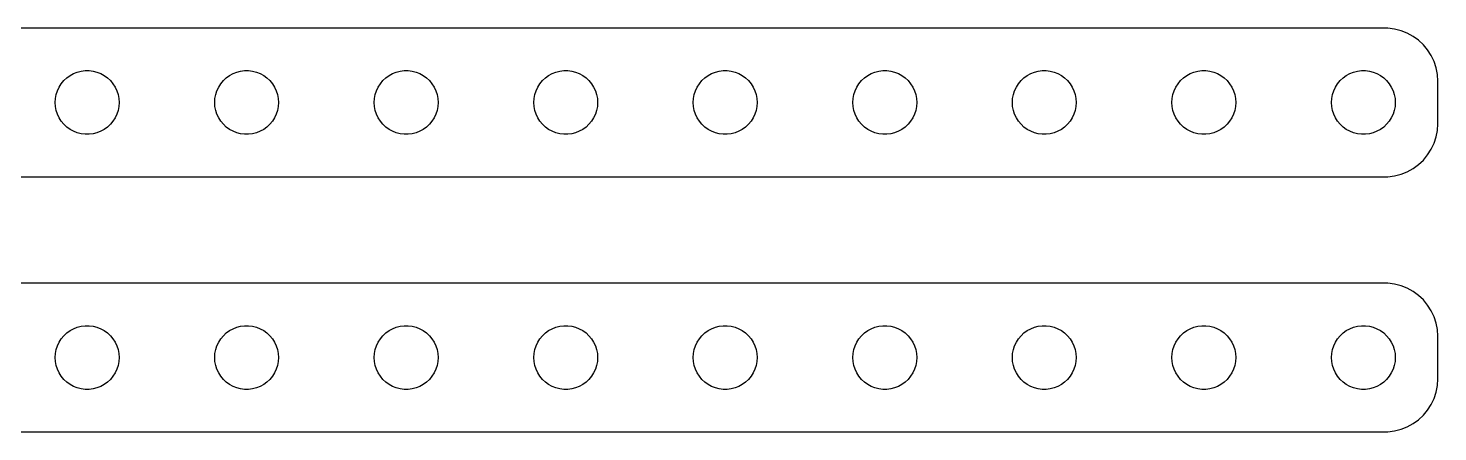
# Model space of a CAD drawing. Header units: metres. Extents: x -127 to 127, y 41 to 79.
# Drawn here: x -5.5 to 127, y 41 to 79 of the extents above; entities that cross this region are included whole.
import ezdxf

# ---------------------------------------------------------------- set-up
doc = ezdxf.new("R2010")
doc.units = ezdxf.units.M

msp = doc.modelspace()

# ---------------------------------------------------------------- linework, layer by layer
for p, q in [((122.314, 78.9901), (-122.314, 78.9901)), ((122.937, 78.9114), (122.314, 78.9901)), ((123.545, 78.7553), (122.937, 78.9114)), ((124.129, 78.5241), (123.545, 78.7553)), ((124.679, 78.2216), (124.129, 78.5241)), ((125.187, 77.8526), (124.679, 78.2216)), ((125.645, 77.4227), (125.187, 77.8526)), ((126.045, 76.9389), (125.645, 77.4227)), ((126.382, 76.4088), (126.045, 76.9389)), ((126.649, 75.8406), (126.382, 76.4088)), ((126.843, 75.2434), (126.649, 75.8406)), ((-2.1869, 74.0536), (-1.91226, 74.3115)), ((-1.91226, 74.3115), (-1.60747, 74.533)), ((-1.60747, 74.533), (-1.27733, 74.7145)), ((-1.27733, 74.7145), (-0.92705, 74.8532)), ((-0.92705, 74.8532), (-0.56213, 74.9469)), ((-0.56213, 74.9469), (-0.18837, 74.9941)), ((-0.18837, 74.9941), (0.18837, 74.9941)), ((0.18837, 74.9941), (0.56213, 74.9469)), ((0.56213, 74.9469), (0.92705, 74.8532)), ((0.92705, 74.8532), (1.27733, 74.7145)), ((1.27733, 74.7145), (1.60747, 74.533)), ((1.60747, 74.533), (1.91226, 74.3115)), ((1.91226, 74.3115), (2.1869, 74.0536)), ((12.8131, 74.0536), (13.0877, 74.3115)), ((13.0877, 74.3115), (13.3925, 74.533)), ((13.3925, 74.533), (13.7227, 74.7145)), ((13.7227, 74.7145), (14.0729, 74.8532)), ((14.0729, 74.8532), (14.4379, 74.9469)), ((14.4379, 74.9469), (14.8116, 74.9941)), ((14.8116, 74.9941), (15.1884, 74.9941)), ((15.1884, 74.9941), (15.5621, 74.9469)), ((15.5621, 74.9469), (15.927, 74.8532)), ((15.927, 74.8532), (16.2773, 74.7145)), ((16.2773, 74.7145), (16.6075, 74.533)), ((16.6075, 74.533), (16.9123, 74.3115)), ((16.9123, 74.3115), (17.1869, 74.0536)), ((27.8131, 74.0536), (28.0877, 74.3115)), ((28.0877, 74.3115), (28.3925, 74.533)), ((28.3925, 74.533), (28.7227, 74.7145)), ((28.7227, 74.7145), (29.0729, 74.8532)), ((29.0729, 74.8532), (29.4379, 74.9469)), ((29.4379, 74.9469), (29.8116, 74.9941)), ((29.8116, 74.9941), (30.1884, 74.9941)), ((30.1884, 74.9941), (30.5621, 74.9469)), ((30.5621, 74.9469), (30.927, 74.8532)), ((30.927, 74.8532), (31.2773, 74.7145)), ((31.2773, 74.7145), (31.6075, 74.533)), ((31.6075, 74.533), (31.9123, 74.3115)), ((31.9123, 74.3115), (32.1869, 74.0536)), ((42.8131, 74.0536), (43.0877, 74.3115)), ((43.0877, 74.3115), (43.3925, 74.533)), ((43.3925, 74.533), (43.7227, 74.7145)), ((43.7227, 74.7145), (44.0729, 74.8532)), ((44.0729, 74.8532), (44.4379, 74.9469)), ((44.4379, 74.9469), (44.8116, 74.9941)), ((44.8116, 74.9941), (45.1884, 74.9941)), ((45.1884, 74.9941), (45.5621, 74.9469)), ((45.5621, 74.9469), (45.927, 74.8532)), ((45.927, 74.8532), (46.2773, 74.7145)), ((46.2773, 74.7145), (46.6075, 74.533)), ((46.6075, 74.533), (46.9123, 74.3115)), ((46.9123, 74.3115), (47.1869, 74.0536)), ((57.8131, 74.0536), (58.0877, 74.3115)), ((58.0877, 74.3115), (58.3925, 74.533)), ((58.3925, 74.533), (58.7227, 74.7145)), ((58.7227, 74.7145), (59.0729, 74.8532)), ((59.0729, 74.8532), (59.4379, 74.9469)), ((59.4379, 74.9469), (59.8116, 74.9941)), ((59.8116, 74.9941), (60.1884, 74.9941)), ((60.1884, 74.9941), (60.5621, 74.9469)), ((60.5621, 74.9469), (60.927, 74.8532)), ((60.927, 74.8532), (61.2773, 74.7145)), ((61.2773, 74.7145), (61.6075, 74.533)), ((61.6075, 74.533), (61.9123, 74.3115)), ((61.9123, 74.3115), (62.1869, 74.0536)), ((72.8131, 74.0536), (73.0877, 74.3115)), ((73.0877, 74.3115), (73.3925, 74.533)), ((73.3925, 74.533), (73.7227, 74.7145)), ((73.7227, 74.7145), (74.073, 74.8532)), ((74.073, 74.8532), (74.4379, 74.9469)), ((74.4379, 74.9469), (74.8116, 74.9941)), ((74.8116, 74.9941), (75.1884, 74.9941)), ((75.1884, 74.9941), (75.5621, 74.9469)), ((75.5621, 74.9469), (75.927, 74.8532)), ((75.927, 74.8532), (76.2773, 74.7145)), ((76.2773, 74.7145), (76.6075, 74.533)), ((76.6075, 74.533), (76.9123, 74.3115)), ((76.9123, 74.3115), (77.1869, 74.0536)), ((87.8131, 74.0536), (88.0877, 74.3115)), ((88.0877, 74.3115), (88.3925, 74.533)), ((88.3925, 74.533), (88.7227, 74.7145)), ((88.7227, 74.7145), (89.073, 74.8532)), ((89.073, 74.8532), (89.4379, 74.9469)), ((89.4379, 74.9469), (89.8116, 74.9941)), ((89.8116, 74.9941), (90.1884, 74.9941)), ((90.1884, 74.9941), (90.5621, 74.9469)), ((90.5621, 74.9469), (90.927, 74.8532)), ((90.927, 74.8532), (91.2773, 74.7145)), ((91.2773, 74.7145), (91.6075, 74.533)), ((91.6075, 74.533), (91.9123, 74.3115)), ((91.9123, 74.3115), (92.1869, 74.0536)), ((102.813, 74.0536), (103.088, 74.3115)), ((103.088, 74.3115), (103.393, 74.533)), ((103.393, 74.533), (103.723, 74.7145)), ((103.723, 74.7145), (104.073, 74.8532)), ((104.073, 74.8532), (104.438, 74.9469)), ((104.438, 74.9469), (104.812, 74.9941)), ((104.812, 74.9941), (105.188, 74.9941)), ((105.188, 74.9941), (105.562, 74.9469)), ((105.562, 74.9469), (105.927, 74.8532)), ((105.927, 74.8532), (106.277, 74.7145)), ((106.277, 74.7145), (106.607, 74.533)), ((106.607, 74.533), (106.912, 74.3115)), ((106.912, 74.3115), (107.187, 74.0536)), ((117.813, 74.0536), (118.088, 74.3115)), ((118.088, 74.3115), (118.393, 74.533)), ((118.393, 74.533), (118.723, 74.7145)), ((118.723, 74.7145), (119.073, 74.8532)), ((119.073, 74.8532), (119.438, 74.9469)), ((119.438, 74.9469), (119.812, 74.9941)), ((119.812, 74.9941), (120.188, 74.9941)), ((120.188, 74.9941), (120.562, 74.9469)), ((120.562, 74.9469), (120.927, 74.8532)), ((120.927, 74.8532), (121.277, 74.7145)), ((121.277, 74.7145), (121.607, 74.533)), ((121.607, 74.533), (121.912, 74.3115)), ((121.912, 74.3115), (122.187, 74.0536)), ((126.961, 74.6267), (126.843, 75.2434)), ((127, 74), (126.961, 74.6267)), ((-2.90575, 72.7461), (-2.78932, 73.1044)), ((-2.78932, 73.1044), (-2.62891, 73.4453)), ((-2.62891, 73.4453), (-2.42705, 73.7634)), ((-2.42705, 73.7634), (-2.1869, 74.0536)), ((2.1869, 74.0536), (2.42705, 73.7634)), ((2.42705, 73.7634), (2.62891, 73.4453)), ((2.62891, 73.4453), (2.78932, 73.1044)), ((2.78932, 73.1044), (2.90575, 72.7461)), ((12.0942, 72.7461), (12.2107, 73.1044)), ((12.2107, 73.1044), (12.3711, 73.4453)), ((12.3711, 73.4453), (12.5729, 73.7634)), ((12.5729, 73.7634), (12.8131, 74.0536)), ((17.1869, 74.0536), (17.427, 73.7634)), ((17.427, 73.7634), (17.6289, 73.4453)), ((17.6289, 73.4453), (17.7893, 73.1044)), ((17.7893, 73.1044), (17.9057, 72.7461)), ((27.0942, 72.7461), (27.2107, 73.1044)), ((27.2107, 73.1044), (27.3711, 73.4453)), ((27.3711, 73.4453), (27.5729, 73.7634)), ((27.5729, 73.7634), (27.8131, 74.0536)), ((32.1869, 74.0536), (32.427, 73.7634)), ((32.427, 73.7634), (32.6289, 73.4453)), ((32.6289, 73.4453), (32.7893, 73.1044)), ((32.7893, 73.1044), (32.9057, 72.7461)), ((42.0942, 72.7461), (42.2107, 73.1044)), ((42.2107, 73.1044), (42.3711, 73.4453)), ((42.3711, 73.4453), (42.5729, 73.7634)), ((42.5729, 73.7634), (42.8131, 74.0536)), ((47.1869, 74.0536), (47.427, 73.7634)), ((47.427, 73.7634), (47.6289, 73.4453)), ((47.6289, 73.4453), (47.7893, 73.1044)), ((47.7893, 73.1044), (47.9057, 72.7461)), ((57.0942, 72.7461), (57.2107, 73.1044)), ((57.2107, 73.1044), (57.3711, 73.4453)), ((57.3711, 73.4453), (57.5729, 73.7634)), ((57.5729, 73.7634), (57.8131, 74.0536)), ((62.1869, 74.0536), (62.427, 73.7634)), ((62.427, 73.7634), (62.6289, 73.4453)), ((62.6289, 73.4453), (62.7893, 73.1044)), ((62.7893, 73.1044), (62.9057, 72.7461)), ((72.0943, 72.7461), (72.2107, 73.1044)), ((72.2107, 73.1044), (72.3711, 73.4453)), ((72.3711, 73.4453), (72.573, 73.7634)), ((72.573, 73.7634), (72.8131, 74.0536)), ((77.1869, 74.0536), (77.427, 73.7634)), ((77.427, 73.7634), (77.6289, 73.4453)), ((77.6289, 73.4453), (77.7893, 73.1044)), ((77.7893, 73.1044), (77.9057, 72.7461)), ((87.0943, 72.7461), (87.2107, 73.1044)), ((87.2107, 73.1044), (87.3711, 73.4453)), ((87.3711, 73.4453), (87.573, 73.7634)), ((87.573, 73.7634), (87.8131, 74.0536)), ((92.1869, 74.0536), (92.427, 73.7634)), ((92.427, 73.7634), (92.6289, 73.4453)), ((92.6289, 73.4453), (92.7893, 73.1044)), ((92.7893, 73.1044), (92.9057, 72.7461)), ((102.094, 72.7461), (102.211, 73.1044)), ((102.211, 73.1044), (102.371, 73.4453)), ((102.371, 73.4453), (102.573, 73.7634)), ((102.573, 73.7634), (102.813, 74.0536)), ((107.187, 74.0536), (107.427, 73.7634)), ((107.427, 73.7634), (107.629, 73.4453)), ((107.629, 73.4453), (107.789, 73.1044)), ((107.789, 73.1044), (107.906, 72.7461)), ((117.094, 72.7461), (117.211, 73.1044)), ((117.211, 73.1044), (117.371, 73.4453)), ((117.371, 73.4453), (117.573, 73.7634)), ((117.573, 73.7634), (117.813, 74.0536)), ((122.187, 74.0536), (122.427, 73.7634)), ((122.427, 73.7634), (122.629, 73.4453)), ((122.629, 73.4453), (122.789, 73.1044)), ((122.789, 73.1044), (122.906, 72.7461)), ((127, 70), (127, 74)), ((-3, 72), (-2.97633, 72.376)), ((-2.97633, 71.624), (-3, 72)), ((-2.97633, 72.376), (-2.90575, 72.7461)), ((-2.90575, 71.2539), (-2.97633, 71.624)), ((2.90575, 72.7461), (2.97633, 72.376)), ((2.97633, 71.624), (2.90575, 71.2539)), ((2.97633, 72.376), (3, 72)), ((3, 72), (2.97633, 71.624)), ((12, 72), (12.0237, 72.376)), ((12.0237, 71.624), (12, 72)), ((12.0237, 72.376), (12.0942, 72.7461)), ((12.0942, 71.2539), (12.0237, 71.624)), ((17.9057, 72.7461), (17.9763, 72.376)), ((17.9763, 71.624), (17.9057, 71.2539)), ((17.9763, 72.376), (18, 72)), ((18, 72), (17.9763, 71.624)), ((27, 72), (27.0237, 72.376)), ((27.0237, 71.624), (27, 72)), ((27.0237, 72.376), (27.0942, 72.7461)), ((27.0942, 71.2539), (27.0237, 71.624)), ((32.9057, 72.7461), (32.9763, 72.376)), ((32.9763, 71.624), (32.9057, 71.2539)), ((32.9763, 72.376), (33, 72)), ((33, 72), (32.9763, 71.624)), ((42, 72), (42.0237, 72.376)), ((42.0237, 71.624), (42, 72)), ((42.0237, 72.376), (42.0942, 72.7461)), ((42.0942, 71.2539), (42.0237, 71.624)), ((47.9057, 72.7461), (47.9763, 72.376)), ((47.9763, 71.624), (47.9057, 71.2539)), ((47.9763, 72.376), (48, 72)), ((48, 72), (47.9763, 71.624)), ((57, 72), (57.0237, 72.376)), ((57.0237, 71.624), (57, 72)), ((57.0237, 72.376), (57.0942, 72.7461)), ((57.0942, 71.2539), (57.0237, 71.624)), ((62.9057, 72.7461), (62.9763, 72.376)), ((62.9763, 71.624), (62.9057, 71.2539)), ((62.9763, 72.376), (63, 72)), ((63, 72), (62.9763, 71.624)), ((72, 72), (72.0237, 72.376)), ((72.0237, 71.624), (72, 72)), ((72.0237, 72.376), (72.0943, 72.7461)), ((72.0943, 71.2539), (72.0237, 71.624)), ((77.9057, 72.7461), (77.9763, 72.376)), ((77.9763, 71.624), (77.9057, 71.2539)), ((77.9763, 72.376), (78, 72)), ((78, 72), (77.9763, 71.624)), ((87, 72), (87.0237, 72.376)), ((87.0237, 71.624), (87, 72)), ((87.0237, 72.376), (87.0943, 72.7461)), ((87.0943, 71.2539), (87.0237, 71.624)), ((92.9057, 72.7461), (92.9763, 72.376)), ((92.9763, 71.624), (92.9057, 71.2539)), ((92.9763, 72.376), (93, 72)), ((93, 72), (92.9763, 71.624)), ((102, 72), (102.024, 72.376)), ((102.024, 71.624), (102, 72)), ((102.024, 72.376), (102.094, 72.7461)), ((102.094, 71.2539), (102.024, 71.624)), ((107.906, 72.7461), (107.976, 72.376)), ((107.976, 71.624), (107.906, 71.2539)), ((107.976, 72.376), (108, 72)), ((108, 72), (107.976, 71.624)), ((117, 72), (117.024, 72.376)), ((117.024, 71.624), (117, 72)), ((117.024, 72.376), (117.094, 72.7461)), ((117.094, 71.2539), (117.024, 71.624)), ((122.906, 72.7461), (122.976, 72.376)), ((122.976, 71.624), (122.906, 71.2539)), ((122.976, 72.376), (123, 72)), ((123, 72), (122.976, 71.624)), ((-2.78932, 70.8956), (-2.90575, 71.2539)), ((-2.62891, 70.5547), (-2.78932, 70.8956)), ((-2.42705, 70.2366), (-2.62891, 70.5547)), ((2.62891, 70.5547), (2.42705, 70.2366)), ((2.78932, 70.8956), (2.62891, 70.5547)), ((2.90575, 71.2539), (2.78932, 70.8956)), ((12.2107, 70.8956), (12.0942, 71.2539)), ((12.3711, 70.5547), (12.2107, 70.8956)), ((12.5729, 70.2366), (12.3711, 70.5547)), ((17.6289, 70.5547), (17.427, 70.2366)), ((17.7893, 70.8956), (17.6289, 70.5547)), ((17.9057, 71.2539), (17.7893, 70.8956)), ((27.2107, 70.8956), (27.0942, 71.2539)), ((27.3711, 70.5547), (27.2107, 70.8956)), ((27.5729, 70.2366), (27.3711, 70.5547)), ((32.6289, 70.5547), (32.427, 70.2366)), ((32.7893, 70.8956), (32.6289, 70.5547)), ((32.9057, 71.2539), (32.7893, 70.8956)), ((42.2107, 70.8956), (42.0942, 71.2539)), ((42.3711, 70.5547), (42.2107, 70.8956)), ((42.5729, 70.2366), (42.3711, 70.5547)), ((47.6289, 70.5547), (47.427, 70.2366)), ((47.7893, 70.8956), (47.6289, 70.5547)), ((47.9057, 71.2539), (47.7893, 70.8956)), ((57.2107, 70.8956), (57.0942, 71.2539)), ((57.3711, 70.5547), (57.2107, 70.8956)), ((57.5729, 70.2366), (57.3711, 70.5547)), ((62.6289, 70.5547), (62.427, 70.2366)), ((62.7893, 70.8956), (62.6289, 70.5547)), ((62.9057, 71.2539), (62.7893, 70.8956)), ((72.2107, 70.8956), (72.0943, 71.2539)), ((72.3711, 70.5547), (72.2107, 70.8956)), ((72.573, 70.2366), (72.3711, 70.5547)), ((77.6289, 70.5547), (77.427, 70.2366)), ((77.7893, 70.8956), (77.6289, 70.5547)), ((77.9057, 71.2539), (77.7893, 70.8956)), ((87.2107, 70.8956), (87.0943, 71.2539)), ((87.3711, 70.5547), (87.2107, 70.8956)), ((87.573, 70.2366), (87.3711, 70.5547)), ((92.6289, 70.5547), (92.427, 70.2366)), ((92.7893, 70.8956), (92.6289, 70.5547)), ((92.9057, 71.2539), (92.7893, 70.8956)), ((102.211, 70.8956), (102.094, 71.2539)), ((102.371, 70.5547), (102.211, 70.8956)), ((102.573, 70.2366), (102.371, 70.5547)), ((107.629, 70.5547), (107.427, 70.2366)), ((107.789, 70.8956), (107.629, 70.5547)), ((107.906, 71.2539), (107.789, 70.8956)), ((117.211, 70.8956), (117.094, 71.2539)), ((117.371, 70.5547), (117.211, 70.8956)), ((117.573, 70.2366), (117.371, 70.5547)), ((122.629, 70.5547), (122.427, 70.2366)), ((122.789, 70.8956), (122.629, 70.5547)), ((122.906, 71.2539), (122.789, 70.8956)), ((-2.1869, 69.9464), (-2.42705, 70.2366)), ((-1.91226, 69.6885), (-2.1869, 69.9464)), ((-1.60747, 69.467), (-1.91226, 69.6885)), ((-1.27733, 69.2855), (-1.60747, 69.467)), ((-0.92705, 69.1468), (-1.27733, 69.2855)), ((-0.56213, 69.0531), (-0.92705, 69.1468)), ((-0.18837, 69.0059), (-0.56213, 69.0531)), ((0.18837, 69.0059), (-0.18837, 69.0059)), ((0.56213, 69.0531), (0.18837, 69.0059)), ((0.92705, 69.1468), (0.56213, 69.0531)), ((1.27733, 69.2855), (0.92705, 69.1468)), ((1.60747, 69.467), (1.27733, 69.2855)), ((1.91226, 69.6885), (1.60747, 69.467)), ((2.1869, 69.9464), (1.91226, 69.6885)), ((2.42705, 70.2366), (2.1869, 69.9464)), ((12.8131, 69.9464), (12.5729, 70.2366)), ((13.0877, 69.6885), (12.8131, 69.9464)), ((13.3925, 69.467), (13.0877, 69.6885)), ((13.7227, 69.2855), (13.3925, 69.467)), ((14.0729, 69.1468), (13.7227, 69.2855)), ((14.4379, 69.0531), (14.0729, 69.1468)), ((14.8116, 69.0059), (14.4379, 69.0531)), ((15.1884, 69.0059), (14.8116, 69.0059)), ((15.5621, 69.0531), (15.1884, 69.0059)), ((15.927, 69.1468), (15.5621, 69.0531)), ((16.2773, 69.2855), (15.927, 69.1468)), ((16.6075, 69.467), (16.2773, 69.2855)), ((16.9123, 69.6885), (16.6075, 69.467)), ((17.1869, 69.9464), (16.9123, 69.6885)), ((17.427, 70.2366), (17.1869, 69.9464)), ((27.8131, 69.9464), (27.5729, 70.2366)), ((28.0877, 69.6885), (27.8131, 69.9464)), ((28.3925, 69.467), (28.0877, 69.6885)), ((28.7227, 69.2855), (28.3925, 69.467)), ((29.0729, 69.1468), (28.7227, 69.2855)), ((29.4379, 69.0531), (29.0729, 69.1468)), ((29.8116, 69.0059), (29.4379, 69.0531)), ((30.1884, 69.0059), (29.8116, 69.0059)), ((30.5621, 69.0531), (30.1884, 69.0059)), ((30.927, 69.1468), (30.5621, 69.0531)), ((31.2773, 69.2855), (30.927, 69.1468)), ((31.6075, 69.467), (31.2773, 69.2855)), ((31.9123, 69.6885), (31.6075, 69.467)), ((32.1869, 69.9464), (31.9123, 69.6885)), ((32.427, 70.2366), (32.1869, 69.9464)), ((42.8131, 69.9464), (42.5729, 70.2366)), ((43.0877, 69.6885), (42.8131, 69.9464)), ((43.3925, 69.467), (43.0877, 69.6885)), ((43.7227, 69.2855), (43.3925, 69.467)), ((44.0729, 69.1468), (43.7227, 69.2855)), ((44.4379, 69.0531), (44.0729, 69.1468)), ((44.8116, 69.0059), (44.4379, 69.0531)), ((45.1884, 69.0059), (44.8116, 69.0059)), ((45.5621, 69.0531), (45.1884, 69.0059)), ((45.927, 69.1468), (45.5621, 69.0531)), ((46.2773, 69.2855), (45.927, 69.1468)), ((46.6075, 69.467), (46.2773, 69.2855)), ((46.9123, 69.6885), (46.6075, 69.467)), ((47.1869, 69.9464), (46.9123, 69.6885)), ((47.427, 70.2366), (47.1869, 69.9464)), ((57.8131, 69.9464), (57.5729, 70.2366)), ((58.0877, 69.6885), (57.8131, 69.9464)), ((58.3925, 69.467), (58.0877, 69.6885)), ((58.7227, 69.2855), (58.3925, 69.467)), ((59.0729, 69.1468), (58.7227, 69.2855)), ((59.4379, 69.0531), (59.0729, 69.1468)), ((59.8116, 69.0059), (59.4379, 69.0531)), ((60.1884, 69.0059), (59.8116, 69.0059)), ((60.5621, 69.0531), (60.1884, 69.0059)), ((60.927, 69.1468), (60.5621, 69.0531)), ((61.2773, 69.2855), (60.927, 69.1468)), ((61.6075, 69.467), (61.2773, 69.2855)), ((61.9123, 69.6885), (61.6075, 69.467)), ((62.1869, 69.9464), (61.9123, 69.6885)), ((62.427, 70.2366), (62.1869, 69.9464)), ((72.8131, 69.9464), (72.573, 70.2366)), ((73.0877, 69.6885), (72.8131, 69.9464)), ((73.3925, 69.467), (73.0877, 69.6885)), ((73.7227, 69.2855), (73.3925, 69.467)), ((74.073, 69.1468), (73.7227, 69.2855)), ((74.4379, 69.0531), (74.073, 69.1468)), ((74.8116, 69.0059), (74.4379, 69.0531)), ((75.1884, 69.0059), (74.8116, 69.0059)), ((75.5621, 69.0531), (75.1884, 69.0059)), ((75.927, 69.1468), (75.5621, 69.0531)), ((76.2773, 69.2855), (75.927, 69.1468)), ((76.6075, 69.467), (76.2773, 69.2855)), ((76.9123, 69.6885), (76.6075, 69.467)), ((77.1869, 69.9464), (76.9123, 69.6885)), ((77.427, 70.2366), (77.1869, 69.9464)), ((87.8131, 69.9464), (87.573, 70.2366)), ((88.0877, 69.6885), (87.8131, 69.9464)), ((88.3925, 69.467), (88.0877, 69.6885)), ((88.7227, 69.2855), (88.3925, 69.467)), ((89.073, 69.1468), (88.7227, 69.2855)), ((89.4379, 69.0531), (89.073, 69.1468)), ((89.8116, 69.0059), (89.4379, 69.0531)), ((90.1884, 69.0059), (89.8116, 69.0059)), ((90.5621, 69.0531), (90.1884, 69.0059)), ((90.927, 69.1468), (90.5621, 69.0531)), ((91.2773, 69.2855), (90.927, 69.1468)), ((91.6075, 69.467), (91.2773, 69.2855)), ((91.9123, 69.6885), (91.6075, 69.467)), ((92.1869, 69.9464), (91.9123, 69.6885)), ((92.427, 70.2366), (92.1869, 69.9464)), ((102.813, 69.9464), (102.573, 70.2366)), ((103.088, 69.6885), (102.813, 69.9464)), ((103.393, 69.467), (103.088, 69.6885)), ((103.723, 69.2855), (103.393, 69.467)), ((104.073, 69.1468), (103.723, 69.2855)), ((104.438, 69.0531), (104.073, 69.1468)), ((104.812, 69.0059), (104.438, 69.0531)), ((105.188, 69.0059), (104.812, 69.0059)), ((105.562, 69.0531), (105.188, 69.0059)), ((105.927, 69.1468), (105.562, 69.0531)), ((106.277, 69.2855), (105.927, 69.1468)), ((106.607, 69.467), (106.277, 69.2855)), ((106.912, 69.6885), (106.607, 69.467)), ((107.187, 69.9464), (106.912, 69.6885)), ((107.427, 70.2366), (107.187, 69.9464)), ((117.813, 69.9464), (117.573, 70.2366)), ((118.088, 69.6885), (117.813, 69.9464)), ((118.393, 69.467), (118.088, 69.6885)), ((118.723, 69.2855), (118.393, 69.467)), ((119.073, 69.1468), (118.723, 69.2855)), ((119.438, 69.0531), (119.073, 69.1468)), ((119.812, 69.0059), (119.438, 69.0531)), ((120.188, 69.0059), (119.812, 69.0059)), ((120.562, 69.0531), (120.188, 69.0059)), ((120.927, 69.1468), (120.562, 69.0531)), ((121.277, 69.2855), (120.927, 69.1468)), ((121.607, 69.467), (121.277, 69.2855)), ((121.912, 69.6885), (121.607, 69.467)), ((122.187, 69.9464), (121.912, 69.6885)), ((122.427, 70.2366), (122.187, 69.9464)), ((126.843, 68.7566), (126.961, 69.3733)), ((126.961, 69.3733), (127, 70)), ((126.382, 67.5912), (126.649, 68.1594)), ((126.649, 68.1594), (126.843, 68.7566)), ((125.187, 66.1474), (125.645, 66.5773)), ((125.645, 66.5773), (126.045, 67.0611)), ((126.045, 67.0611), (126.382, 67.5912)), ((-122.314, 65.0099), (122.314, 65.0099)), ((122.314, 65.0099), (122.937, 65.0886)), ((122.937, 65.0886), (123.545, 65.2447)), ((123.545, 65.2447), (124.129, 65.4759)), ((124.129, 65.4759), (124.679, 65.7784)), ((124.679, 65.7784), (125.187, 66.1474)), ((122.314, 54.9901), (-122.314, 54.9901)), ((122.937, 54.9114), (122.314, 54.9901)), ((123.545, 54.7553), (122.937, 54.9114)), ((124.129, 54.5241), (123.545, 54.7553)), ((124.679, 54.2216), (124.129, 54.5241)), ((125.187, 53.8526), (124.679, 54.2216)), ((125.645, 53.4227), (125.187, 53.8526)), ((126.045, 52.9389), (125.645, 53.4227)), ((126.382, 52.4088), (126.045, 52.9389)), ((126.649, 51.8406), (126.382, 52.4088)), ((126.843, 51.2434), (126.649, 51.8406)), ((-1.91226, 50.3115), (-1.60747, 50.533)), ((-1.60747, 50.533), (-1.27733, 50.7145)), ((-1.27733, 50.7145), (-0.92705, 50.8532)), ((-0.92705, 50.8532), (-0.56213, 50.9469)), ((-0.56213, 50.9469), (-0.18837, 50.9941)), ((-0.18837, 50.9941), (0.18837, 50.9941)), ((0.18837, 50.9941), (0.56213, 50.9469)), ((0.56213, 50.9469), (0.92705, 50.8532)), ((0.92705, 50.8532), (1.27733, 50.7145)), ((1.27733, 50.7145), (1.60747, 50.533)), ((1.60747, 50.533), (1.91226, 50.3115)), ((13.0877, 50.3115), (13.3925, 50.533)), ((13.3925, 50.533), (13.7227, 50.7145)), ((13.7227, 50.7145), (14.0729, 50.8532)), ((14.0729, 50.8532), (14.4379, 50.9469)), ((14.4379, 50.9469), (14.8116, 50.9941)), ((14.8116, 50.9941), (15.1884, 50.9941)), ((15.1884, 50.9941), (15.5621, 50.9469)), ((15.5621, 50.9469), (15.927, 50.8532)), ((15.927, 50.8532), (16.2773, 50.7145)), ((16.2773, 50.7145), (16.6075, 50.533)), ((16.6075, 50.533), (16.9123, 50.3115)), ((28.0877, 50.3115), (28.3925, 50.533)), ((28.3925, 50.533), (28.7227, 50.7145)), ((28.7227, 50.7145), (29.0729, 50.8532)), ((29.0729, 50.8532), (29.4379, 50.9469)), ((29.4379, 50.9469), (29.8116, 50.9941)), ((29.8116, 50.9941), (30.1884, 50.9941)), ((30.1884, 50.9941), (30.5621, 50.9469)), ((30.5621, 50.9469), (30.927, 50.8532)), ((30.927, 50.8532), (31.2773, 50.7145)), ((31.2773, 50.7145), (31.6075, 50.533)), ((31.6075, 50.533), (31.9123, 50.3115)), ((43.0877, 50.3115), (43.3925, 50.533)), ((43.3925, 50.533), (43.7227, 50.7145)), ((43.7227, 50.7145), (44.0729, 50.8532)), ((44.0729, 50.8532), (44.4379, 50.9469)), ((44.4379, 50.9469), (44.8116, 50.9941)), ((44.8116, 50.9941), (45.1884, 50.9941)), ((45.1884, 50.9941), (45.5621, 50.9469)), ((45.5621, 50.9469), (45.927, 50.8532)), ((45.927, 50.8532), (46.2773, 50.7145)), ((46.2773, 50.7145), (46.6075, 50.533)), ((46.6075, 50.533), (46.9123, 50.3115)), ((58.0877, 50.3115), (58.3925, 50.533)), ((58.3925, 50.533), (58.7227, 50.7145)), ((58.7227, 50.7145), (59.0729, 50.8532)), ((59.0729, 50.8532), (59.4379, 50.9469)), ((59.4379, 50.9469), (59.8116, 50.9941)), ((59.8116, 50.9941), (60.1884, 50.9941)), ((60.1884, 50.9941), (60.5621, 50.9469)), ((60.5621, 50.9469), (60.927, 50.8532)), ((60.927, 50.8532), (61.2773, 50.7145)), ((61.2773, 50.7145), (61.6075, 50.533)), ((61.6075, 50.533), (61.9123, 50.3115)), ((73.0877, 50.3115), (73.3925, 50.533)), ((73.3925, 50.533), (73.7227, 50.7145)), ((73.7227, 50.7145), (74.073, 50.8532)), ((74.073, 50.8532), (74.4379, 50.9469)), ((74.4379, 50.9469), (74.8116, 50.9941)), ((74.8116, 50.9941), (75.1884, 50.9941)), ((75.1884, 50.9941), (75.5621, 50.9469)), ((75.5621, 50.9469), (75.927, 50.8532)), ((75.927, 50.8532), (76.2773, 50.7145)), ((76.2773, 50.7145), (76.6075, 50.533)), ((76.6075, 50.533), (76.9123, 50.3115)), ((88.0877, 50.3115), (88.3925, 50.533)), ((88.3925, 50.533), (88.7227, 50.7145)), ((88.7227, 50.7145), (89.073, 50.8532)), ((89.073, 50.8532), (89.4379, 50.9469)), ((89.4379, 50.9469), (89.8116, 50.9941)), ((89.8116, 50.9941), (90.1884, 50.9941)), ((90.1884, 50.9941), (90.5621, 50.9469)), ((90.5621, 50.9469), (90.927, 50.8532)), ((90.927, 50.8532), (91.2773, 50.7145)), ((91.2773, 50.7145), (91.6075, 50.533)), ((91.6075, 50.533), (91.9123, 50.3115)), ((103.088, 50.3115), (103.393, 50.533)), ((103.393, 50.533), (103.723, 50.7145)), ((103.723, 50.7145), (104.073, 50.8532)), ((104.073, 50.8532), (104.438, 50.9469)), ((104.438, 50.9469), (104.812, 50.9941)), ((104.812, 50.9941), (105.188, 50.9941)), ((105.188, 50.9941), (105.562, 50.9469)), ((105.562, 50.9469), (105.927, 50.8532)), ((105.927, 50.8532), (106.277, 50.7145)), ((106.277, 50.7145), (106.607, 50.533)), ((106.607, 50.533), (106.912, 50.3115)), ((118.088, 50.3115), (118.393, 50.533)), ((118.393, 50.533), (118.723, 50.7145)), ((118.723, 50.7145), (119.073, 50.8532)), ((119.073, 50.8532), (119.438, 50.9469)), ((119.438, 50.9469), (119.812, 50.9941)), ((119.812, 50.9941), (120.188, 50.9941)), ((120.188, 50.9941), (120.562, 50.9469)), ((120.562, 50.9469), (120.927, 50.8532)), ((120.927, 50.8532), (121.277, 50.7145)), ((121.277, 50.7145), (121.607, 50.533)), ((121.607, 50.533), (121.912, 50.3115)), ((126.961, 50.6267), (126.843, 51.2434)), ((127, 50), (126.961, 50.6267)), ((-2.90575, 48.7461), (-2.78932, 49.1044)), ((-2.78932, 49.1044), (-2.62891, 49.4453)), ((-2.62891, 49.4453), (-2.42705, 49.7634)), ((-2.42705, 49.7634), (-2.1869, 50.0536)), ((-2.1869, 50.0536), (-1.91226, 50.3115)), ((1.91226, 50.3115), (2.1869, 50.0536)), ((2.1869, 50.0536), (2.42705, 49.7634)), ((2.42705, 49.7634), (2.62891, 49.4453)), ((2.62891, 49.4453), (2.78932, 49.1044)), ((2.78932, 49.1044), (2.90575, 48.7461)), ((12.0942, 48.7461), (12.2107, 49.1044)), ((12.2107, 49.1044), (12.3711, 49.4453)), ((12.3711, 49.4453), (12.5729, 49.7634)), ((12.5729, 49.7634), (12.8131, 50.0536)), ((12.8131, 50.0536), (13.0877, 50.3115)), ((16.9123, 50.3115), (17.1869, 50.0536)), ((17.1869, 50.0536), (17.427, 49.7634)), ((17.427, 49.7634), (17.6289, 49.4453)), ((17.6289, 49.4453), (17.7893, 49.1044)), ((17.7893, 49.1044), (17.9057, 48.7461)), ((27.0942, 48.7461), (27.2107, 49.1044)), ((27.2107, 49.1044), (27.3711, 49.4453)), ((27.3711, 49.4453), (27.5729, 49.7634)), ((27.5729, 49.7634), (27.8131, 50.0536)), ((27.8131, 50.0536), (28.0877, 50.3115)), ((31.9123, 50.3115), (32.1869, 50.0536)), ((32.1869, 50.0536), (32.427, 49.7634)), ((32.427, 49.7634), (32.6289, 49.4453)), ((32.6289, 49.4453), (32.7893, 49.1044)), ((32.7893, 49.1044), (32.9057, 48.7461)), ((42.0942, 48.7461), (42.2107, 49.1044)), ((42.2107, 49.1044), (42.3711, 49.4453)), ((42.3711, 49.4453), (42.5729, 49.7634)), ((42.5729, 49.7634), (42.8131, 50.0536)), ((42.8131, 50.0536), (43.0877, 50.3115)), ((46.9123, 50.3115), (47.1869, 50.0536)), ((47.1869, 50.0536), (47.427, 49.7634)), ((47.427, 49.7634), (47.6289, 49.4453)), ((47.6289, 49.4453), (47.7893, 49.1044)), ((47.7893, 49.1044), (47.9057, 48.7461)), ((57.0942, 48.7461), (57.2107, 49.1044)), ((57.2107, 49.1044), (57.3711, 49.4453)), ((57.3711, 49.4453), (57.5729, 49.7634)), ((57.5729, 49.7634), (57.8131, 50.0536)), ((57.8131, 50.0536), (58.0877, 50.3115)), ((61.9123, 50.3115), (62.1869, 50.0536)), ((62.1869, 50.0536), (62.427, 49.7634)), ((62.427, 49.7634), (62.6289, 49.4453)), ((62.6289, 49.4453), (62.7893, 49.1044)), ((62.7893, 49.1044), (62.9057, 48.7461)), ((72.0943, 48.7461), (72.2107, 49.1044)), ((72.2107, 49.1044), (72.3711, 49.4453)), ((72.3711, 49.4453), (72.573, 49.7634)), ((72.573, 49.7634), (72.8131, 50.0536)), ((72.8131, 50.0536), (73.0877, 50.3115)), ((76.9123, 50.3115), (77.1869, 50.0536)), ((77.1869, 50.0536), (77.427, 49.7634)), ((77.427, 49.7634), (77.6289, 49.4453)), ((77.6289, 49.4453), (77.7893, 49.1044)), ((77.7893, 49.1044), (77.9057, 48.7461)), ((87.0943, 48.7461), (87.2107, 49.1044)), ((87.2107, 49.1044), (87.3711, 49.4453)), ((87.3711, 49.4453), (87.573, 49.7634)), ((87.573, 49.7634), (87.8131, 50.0536)), ((87.8131, 50.0536), (88.0877, 50.3115)), ((91.9123, 50.3115), (92.1869, 50.0536)), ((92.1869, 50.0536), (92.427, 49.7634)), ((92.427, 49.7634), (92.6289, 49.4453)), ((92.6289, 49.4453), (92.7893, 49.1044)), ((92.7893, 49.1044), (92.9057, 48.7461)), ((102.094, 48.7461), (102.211, 49.1044)), ((102.211, 49.1044), (102.371, 49.4453)), ((102.371, 49.4453), (102.573, 49.7634)), ((102.573, 49.7634), (102.813, 50.0536)), ((102.813, 50.0536), (103.088, 50.3115)), ((106.912, 50.3115), (107.187, 50.0536)), ((107.187, 50.0536), (107.427, 49.7634)), ((107.427, 49.7634), (107.629, 49.4453)), ((107.629, 49.4453), (107.789, 49.1044)), ((107.789, 49.1044), (107.906, 48.7461)), ((117.094, 48.7461), (117.211, 49.1044)), ((117.211, 49.1044), (117.371, 49.4453)), ((117.371, 49.4453), (117.573, 49.7634)), ((117.573, 49.7634), (117.813, 50.0536)), ((117.813, 50.0536), (118.088, 50.3115)), ((121.912, 50.3115), (122.187, 50.0536)), ((122.187, 50.0536), (122.427, 49.7634)), ((122.427, 49.7634), (122.629, 49.4453)), ((122.629, 49.4453), (122.789, 49.1044)), ((122.789, 49.1044), (122.906, 48.7461)), ((127, 46), (127, 50)), ((-3, 48), (-2.97633, 48.376)), ((-2.97633, 47.624), (-3, 48)), ((-2.97633, 48.376), (-2.90575, 48.7461)), ((2.90575, 48.7461), (2.97633, 48.376)), ((2.97633, 48.376), (3, 48)), ((3, 48), (2.97633, 47.624)), ((12, 48), (12.0237, 48.376)), ((12.0237, 47.624), (12, 48)), ((12.0237, 48.376), (12.0942, 48.7461)), ((17.9057, 48.7461), (17.9763, 48.376)), ((17.9763, 48.376), (18, 48)), ((18, 48), (17.9763, 47.624)), ((27, 48), (27.0237, 48.376)), ((27.0237, 47.624), (27, 48)), ((27.0237, 48.376), (27.0942, 48.7461)), ((32.9057, 48.7461), (32.9763, 48.376)), ((32.9763, 48.376), (33, 48)), ((33, 48), (32.9763, 47.624)), ((42, 48), (42.0237, 48.376)), ((42.0237, 47.624), (42, 48)), ((42.0237, 48.376), (42.0942, 48.7461)), ((47.9057, 48.7461), (47.9763, 48.376)), ((47.9763, 48.376), (48, 48)), ((48, 48), (47.9763, 47.624)), ((57, 48), (57.0237, 48.376)), ((57.0237, 47.624), (57, 48)), ((57.0237, 48.376), (57.0942, 48.7461)), ((62.9057, 48.7461), (62.9763, 48.376)), ((62.9763, 48.376), (63, 48)), ((63, 48), (62.9763, 47.624)), ((72, 48), (72.0237, 48.376)), ((72.0237, 47.624), (72, 48)), ((72.0237, 48.376), (72.0943, 48.7461)), ((77.9057, 48.7461), (77.9763, 48.376)), ((77.9763, 48.376), (78, 48)), ((78, 48), (77.9763, 47.624)), ((87, 48), (87.0237, 48.376)), ((87.0237, 47.624), (87, 48)), ((87.0237, 48.376), (87.0943, 48.7461)), ((92.9057, 48.7461), (92.9763, 48.376)), ((92.9763, 48.376), (93, 48)), ((93, 48), (92.9763, 47.624)), ((102, 48), (102.024, 48.376)), ((102.024, 47.624), (102, 48)), ((102.024, 48.376), (102.094, 48.7461)), ((107.906, 48.7461), (107.976, 48.376)), ((107.976, 48.376), (108, 48)), ((108, 48), (107.976, 47.624)), ((117, 48), (117.024, 48.376)), ((117.024, 47.624), (117, 48)), ((117.024, 48.376), (117.094, 48.7461)), ((122.906, 48.7461), (122.976, 48.376)), ((122.976, 48.376), (123, 48)), ((123, 48), (122.976, 47.624)), ((-2.90575, 47.2539), (-2.97633, 47.624)), ((-2.78932, 46.8956), (-2.90575, 47.2539)), ((-2.62891, 46.5547), (-2.78932, 46.8956)), ((-2.42705, 46.2366), (-2.62891, 46.5547)), ((2.62891, 46.5547), (2.42705, 46.2366)), ((2.78932, 46.8956), (2.62891, 46.5547)), ((2.90575, 47.2539), (2.78932, 46.8956)), ((2.97633, 47.624), (2.90575, 47.2539)), ((12.0942, 47.2539), (12.0237, 47.624)), ((12.2107, 46.8956), (12.0942, 47.2539)), ((12.3711, 46.5547), (12.2107, 46.8956)), ((12.5729, 46.2366), (12.3711, 46.5547)), ((17.6289, 46.5547), (17.427, 46.2366)), ((17.7893, 46.8956), (17.6289, 46.5547)), ((17.9057, 47.2539), (17.7893, 46.8956)), ((17.9763, 47.624), (17.9057, 47.2539)), ((27.0942, 47.2539), (27.0237, 47.624)), ((27.2107, 46.8956), (27.0942, 47.2539)), ((27.3711, 46.5547), (27.2107, 46.8956)), ((27.5729, 46.2366), (27.3711, 46.5547)), ((32.6289, 46.5547), (32.427, 46.2366)), ((32.7893, 46.8956), (32.6289, 46.5547)), ((32.9057, 47.2539), (32.7893, 46.8956)), ((32.9763, 47.624), (32.9057, 47.2539)), ((42.0942, 47.2539), (42.0237, 47.624)), ((42.2107, 46.8956), (42.0942, 47.2539)), ((42.3711, 46.5547), (42.2107, 46.8956)), ((42.5729, 46.2366), (42.3711, 46.5547)), ((47.6289, 46.5547), (47.427, 46.2366)), ((47.7893, 46.8956), (47.6289, 46.5547)), ((47.9057, 47.2539), (47.7893, 46.8956)), ((47.9763, 47.624), (47.9057, 47.2539)), ((57.0942, 47.2539), (57.0237, 47.624)), ((57.2107, 46.8956), (57.0942, 47.2539)), ((57.3711, 46.5547), (57.2107, 46.8956)), ((57.5729, 46.2366), (57.3711, 46.5547)), ((62.6289, 46.5547), (62.427, 46.2366)), ((62.7893, 46.8956), (62.6289, 46.5547)), ((62.9057, 47.2539), (62.7893, 46.8956)), ((62.9763, 47.624), (62.9057, 47.2539)), ((72.0943, 47.2539), (72.0237, 47.624)), ((72.2107, 46.8956), (72.0943, 47.2539)), ((72.3711, 46.5547), (72.2107, 46.8956)), ((72.573, 46.2366), (72.3711, 46.5547)), ((77.6289, 46.5547), (77.427, 46.2366)), ((77.7893, 46.8956), (77.6289, 46.5547)), ((77.9057, 47.2539), (77.7893, 46.8956)), ((77.9763, 47.624), (77.9057, 47.2539)), ((87.0943, 47.2539), (87.0237, 47.624)), ((87.2107, 46.8956), (87.0943, 47.2539)), ((87.3711, 46.5547), (87.2107, 46.8956)), ((87.573, 46.2366), (87.3711, 46.5547)), ((92.6289, 46.5547), (92.427, 46.2366)), ((92.7893, 46.8956), (92.6289, 46.5547)), ((92.9057, 47.2539), (92.7893, 46.8956)), ((92.9763, 47.624), (92.9057, 47.2539)), ((102.094, 47.2539), (102.024, 47.624)), ((102.211, 46.8956), (102.094, 47.2539)), ((102.371, 46.5547), (102.211, 46.8956)), ((102.573, 46.2366), (102.371, 46.5547)), ((107.629, 46.5547), (107.427, 46.2366)), ((107.789, 46.8956), (107.629, 46.5547)), ((107.906, 47.2539), (107.789, 46.8956)), ((107.976, 47.624), (107.906, 47.2539)), ((117.094, 47.2539), (117.024, 47.624)), ((117.211, 46.8956), (117.094, 47.2539)), ((117.371, 46.5547), (117.211, 46.8956)), ((117.573, 46.2366), (117.371, 46.5547)), ((122.629, 46.5547), (122.427, 46.2366)), ((122.789, 46.8956), (122.629, 46.5547)), ((122.906, 47.2539), (122.789, 46.8956)), ((122.976, 47.624), (122.906, 47.2539)), ((-2.1869, 45.9464), (-2.42705, 46.2366)), ((-1.91226, 45.6885), (-2.1869, 45.9464)), ((-1.60747, 45.467), (-1.91226, 45.6885)), ((-1.27733, 45.2855), (-1.60747, 45.467)), ((-0.92705, 45.1468), (-1.27733, 45.2855)), ((-0.56213, 45.0531), (-0.92705, 45.1468)), ((0.92705, 45.1468), (0.56213, 45.0531)), ((1.27733, 45.2855), (0.92705, 45.1468)), ((1.60747, 45.467), (1.27733, 45.2855)), ((1.91226, 45.6885), (1.60747, 45.467)), ((2.1869, 45.9464), (1.91226, 45.6885)), ((2.42705, 46.2366), (2.1869, 45.9464)), ((12.8131, 45.9464), (12.5729, 46.2366)), ((13.0877, 45.6885), (12.8131, 45.9464)), ((13.3925, 45.467), (13.0877, 45.6885)), ((13.7227, 45.2855), (13.3925, 45.467)), ((14.0729, 45.1468), (13.7227, 45.2855)), ((14.4379, 45.0531), (14.0729, 45.1468)), ((15.927, 45.1468), (15.5621, 45.0531)), ((16.2773, 45.2855), (15.927, 45.1468)), ((16.6075, 45.467), (16.2773, 45.2855)), ((16.9123, 45.6885), (16.6075, 45.467)), ((17.1869, 45.9464), (16.9123, 45.6885)), ((17.427, 46.2366), (17.1869, 45.9464)), ((27.8131, 45.9464), (27.5729, 46.2366)), ((28.0877, 45.6885), (27.8131, 45.9464)), ((28.3925, 45.467), (28.0877, 45.6885)), ((28.7227, 45.2855), (28.3925, 45.467)), ((29.0729, 45.1468), (28.7227, 45.2855)), ((29.4379, 45.0531), (29.0729, 45.1468)), ((30.927, 45.1468), (30.5621, 45.0531)), ((31.2773, 45.2855), (30.927, 45.1468)), ((31.6075, 45.467), (31.2773, 45.2855)), ((31.9123, 45.6885), (31.6075, 45.467)), ((32.1869, 45.9464), (31.9123, 45.6885)), ((32.427, 46.2366), (32.1869, 45.9464)), ((42.8131, 45.9464), (42.5729, 46.2366)), ((43.0877, 45.6885), (42.8131, 45.9464)), ((43.3925, 45.467), (43.0877, 45.6885)), ((43.7227, 45.2855), (43.3925, 45.467)), ((44.0729, 45.1468), (43.7227, 45.2855)), ((44.4379, 45.0531), (44.0729, 45.1468)), ((45.927, 45.1468), (45.5621, 45.0531)), ((46.2773, 45.2855), (45.927, 45.1468)), ((46.6075, 45.467), (46.2773, 45.2855)), ((46.9123, 45.6885), (46.6075, 45.467)), ((47.1869, 45.9464), (46.9123, 45.6885)), ((47.427, 46.2366), (47.1869, 45.9464)), ((57.8131, 45.9464), (57.5729, 46.2366)), ((58.0877, 45.6885), (57.8131, 45.9464)), ((58.3925, 45.467), (58.0877, 45.6885)), ((58.7227, 45.2855), (58.3925, 45.467)), ((59.0729, 45.1468), (58.7227, 45.2855)), ((59.4379, 45.0531), (59.0729, 45.1468)), ((60.927, 45.1468), (60.5621, 45.0531)), ((61.2773, 45.2855), (60.927, 45.1468)), ((61.6075, 45.467), (61.2773, 45.2855)), ((61.9123, 45.6885), (61.6075, 45.467)), ((62.1869, 45.9464), (61.9123, 45.6885)), ((62.427, 46.2366), (62.1869, 45.9464)), ((72.8131, 45.9464), (72.573, 46.2366)), ((73.0877, 45.6885), (72.8131, 45.9464)), ((73.3925, 45.467), (73.0877, 45.6885)), ((73.7227, 45.2855), (73.3925, 45.467)), ((74.073, 45.1468), (73.7227, 45.2855)), ((74.4379, 45.0531), (74.073, 45.1468)), ((75.927, 45.1468), (75.5621, 45.0531)), ((76.2773, 45.2855), (75.927, 45.1468)), ((76.6075, 45.467), (76.2773, 45.2855)), ((76.9123, 45.6885), (76.6075, 45.467)), ((77.1869, 45.9464), (76.9123, 45.6885)), ((77.427, 46.2366), (77.1869, 45.9464)), ((87.8131, 45.9464), (87.573, 46.2366)), ((88.0877, 45.6885), (87.8131, 45.9464)), ((88.3925, 45.467), (88.0877, 45.6885)), ((88.7227, 45.2855), (88.3925, 45.467)), ((89.073, 45.1468), (88.7227, 45.2855)), ((89.4379, 45.0531), (89.073, 45.1468)), ((90.927, 45.1468), (90.5621, 45.0531)), ((91.2773, 45.2855), (90.927, 45.1468)), ((91.6075, 45.467), (91.2773, 45.2855)), ((91.9123, 45.6885), (91.6075, 45.467)), ((92.1869, 45.9464), (91.9123, 45.6885)), ((92.427, 46.2366), (92.1869, 45.9464)), ((102.813, 45.9464), (102.573, 46.2366)), ((103.088, 45.6885), (102.813, 45.9464)), ((103.393, 45.467), (103.088, 45.6885)), ((103.723, 45.2855), (103.393, 45.467)), ((104.073, 45.1468), (103.723, 45.2855)), ((104.438, 45.0531), (104.073, 45.1468)), ((105.927, 45.1468), (105.562, 45.0531)), ((106.277, 45.2855), (105.927, 45.1468)), ((106.607, 45.467), (106.277, 45.2855)), ((106.912, 45.6885), (106.607, 45.467)), ((107.187, 45.9464), (106.912, 45.6885)), ((107.427, 46.2366), (107.187, 45.9464)), ((117.813, 45.9464), (117.573, 46.2366)), ((118.088, 45.6885), (117.813, 45.9464)), ((118.393, 45.467), (118.088, 45.6885)), ((118.723, 45.2855), (118.393, 45.467)), ((119.073, 45.1468), (118.723, 45.2855)), ((119.438, 45.0531), (119.073, 45.1468)), ((120.927, 45.1468), (120.562, 45.0531)), ((121.277, 45.2855), (120.927, 45.1468)), ((121.607, 45.467), (121.277, 45.2855)), ((121.912, 45.6885), (121.607, 45.467)), ((122.187, 45.9464), (121.912, 45.6885)), ((122.427, 46.2366), (122.187, 45.9464)), ((126.843, 44.7566), (126.961, 45.3733)), ((126.961, 45.3733), (127, 46)), ((-0.18837, 45.0059), (-0.56213, 45.0531)), ((0.18837, 45.0059), (-0.18837, 45.0059)), ((0.56213, 45.0531), (0.18837, 45.0059)), ((14.8116, 45.0059), (14.4379, 45.0531)), ((15.1884, 45.0059), (14.8116, 45.0059)), ((15.5621, 45.0531), (15.1884, 45.0059)), ((29.8116, 45.0059), (29.4379, 45.0531)), ((30.1884, 45.0059), (29.8116, 45.0059)), ((30.5621, 45.0531), (30.1884, 45.0059)), ((44.8116, 45.0059), (44.4379, 45.0531)), ((45.1884, 45.0059), (44.8116, 45.0059)), ((45.5621, 45.0531), (45.1884, 45.0059)), ((59.8116, 45.0059), (59.4379, 45.0531)), ((60.1884, 45.0059), (59.8116, 45.0059)), ((60.5621, 45.0531), (60.1884, 45.0059)), ((74.8116, 45.0059), (74.4379, 45.0531)), ((75.1884, 45.0059), (74.8116, 45.0059)), ((75.5621, 45.0531), (75.1884, 45.0059)), ((89.8116, 45.0059), (89.4379, 45.0531)), ((90.1884, 45.0059), (89.8116, 45.0059)), ((90.5621, 45.0531), (90.1884, 45.0059)), ((104.812, 45.0059), (104.438, 45.0531)), ((105.188, 45.0059), (104.812, 45.0059)), ((105.562, 45.0531), (105.188, 45.0059)), ((119.812, 45.0059), (119.438, 45.0531)), ((120.188, 45.0059), (119.812, 45.0059)), ((120.562, 45.0531), (120.188, 45.0059)), ((126.382, 43.5912), (126.649, 44.1594)), ((126.649, 44.1594), (126.843, 44.7566)), ((125.187, 42.1474), (125.645, 42.5773)), ((125.645, 42.5773), (126.045, 43.0611)), ((126.045, 43.0611), (126.382, 43.5912)), ((122.314, 41.0099), (122.937, 41.0886)), ((122.937, 41.0886), (123.545, 41.2447)), ((123.545, 41.2447), (124.129, 41.4759)), ((124.129, 41.4759), (124.679, 41.7784)), ((124.679, 41.7784), (125.187, 42.1474)), ((-122.314, 41.0099), (122.314, 41.0099))]:
    msp.add_line(p, q)

doc.saveas('drawing.dxf')
